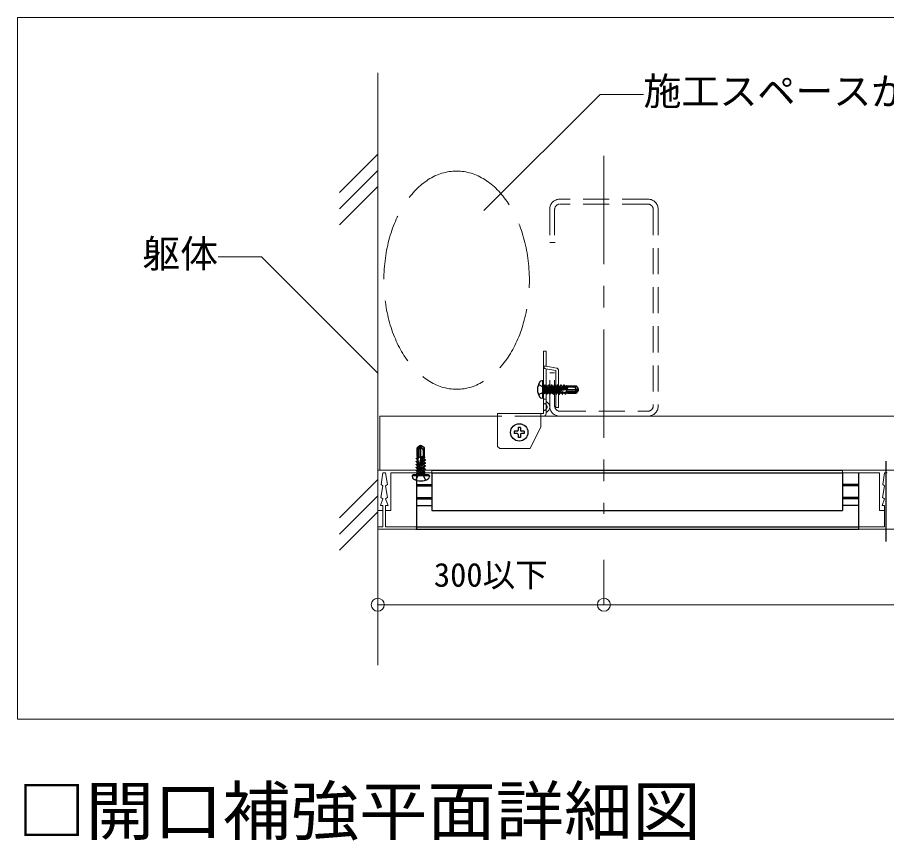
# Model space of a CAD drawing. Units: millimetres, scale not verified. Extents: x -5334 to 1950, y -1347 to 20312.
# Drawn here: x 20 to 420.6, y 78.9 to 458.5 of the extents above; entities that cross this region are included whole.
import ezdxf
from ezdxf.enums import TextEntityAlignment as Align

# ---------------------------------------------------------------- set-up
doc = ezdxf.new("R2010")
doc.units = ezdxf.units.MM
doc.header["$LTSCALE"] = 10
doc.header["$PDMODE"] = 32
doc.header["$PDSIZE"] = 6
for name, pattern in [('CHAIN1', [8, 5, -1, 1, -1]), ('DASHED1', [1.8, 1.2, -0.6]), ('DASHED3', [4, 3, -1]), ('LONG_DASHED1', [7, 6, -1])]:
    doc.linetypes.add(name, pattern=pattern)
for name, color, linetype, lineweight in [('4-0_中心線', 4, 'CHAIN1', 9), ('4-1_吊り材', 7, 'Continuous', 18), ('4-2_野縁受け', 3, 'Continuous', 18), ('4-3_野縁', 2, 'Continuous', 25), ('4-5_寸法', 4, 'Continuous', 9), ('4-6_文字', 7, 'Continuous', 18), ('4-9_躯体他', 4, 'Continuous', 9), ('4-B_補強金具・金具・その他', 3, 'Continuous', 18), ('4-C_ビス・アンカーボルト・強調図形', 2, 'Continuous', 25), ('F-3_野縁', 3, 'Continuous', 18)]:
    doc.layers.add(name, color=color, linetype=linetype, lineweight=lineweight)
doc.styles.add('ＭＳ ゴシック', font='')
doc.styles.get('ＭＳ ゴシック').set_extended_font_data('MS Gothic')

msp = doc.modelspace()

# ---------------------------------------------------------------- linework, layer by layer
at = {"layer": '4-0_中心線'}
msp.add_line((290.34, 394.66), (290.34, 229.66), dxfattribs=at)
at = {"layer": '4-1_吊り材'}
for p, q in [((187.1, 249.66), (187.1, 274.66)), ((187.1, 274.66), (241.32, 274.66)), ((261.32, 274.66), (508.85, 274.66)), ((187.1, 249.66), (865.34, 249.66))]:
    msp.add_line(p, q, dxfattribs=at)
at = {"layer": '4-2_野縁受け'}
for p, q in [((440.34, 249.66), (400.34, 249.66)), ((400.34, 249.66), (400.34, 248.46)), ((417.34, 248.46), (400.34, 248.46)), ((417.34, 248.46), (417.34, 231.16)), ((419.72, 248.46), (418.86, 243.15)), ((419.74, 248.46), (420.97, 248.46)), ((418.8, 237.2), (419.74, 242.46)), ((418.86, 243.15), (419.74, 242.46)), ((418.6, 233.46), (419.74, 236.46)), ((418.8, 237.2), (419.74, 236.46)), ((418.6, 233.46), (419.74, 233.46)), ((419.74, 233.46), (419.74, 223.66)), ((419.74, 231.16), (417.34, 231.16)), ((407.84, 223.66), (419.74, 223.66))]:
    msp.add_line(p, q, dxfattribs=at)
msp.add_lwpolyline([(407.84, 223.66), (407.84, 222.46), (432.84, 222.46)], dxfattribs=at)
at = {"layer": '4-3_野縁'}
for p, q in [((420.34, 253.94), (420.34, 216.88)), ((204.1, 222.46), (204.1, 248.46)), ((211.1, 249.66), (400.34, 249.66)), ((211.1, 248.46), (211.1, 231.16)), ((211.1, 248.46), (400.34, 248.46)), ((400.34, 248.46), (400.34, 231.16)), ((407.84, 222.46), (407.84, 248.46)), ((204.1, 243.15), (211.1, 243.15)), ((204.1, 242.46), (211.1, 242.46)), ((407.84, 243.15), (400.34, 243.15)), ((407.84, 242.46), (400.34, 242.46)), ((204.1, 237.2), (211.1, 237.2)), ((204.1, 236.46), (211.1, 236.46)), ((407.84, 237.2), (400.34, 237.2)), ((407.84, 236.46), (400.34, 236.46)), ((204.1, 233.46), (211.1, 233.46)), ((407.84, 233.46), (400.34, 233.46)), ((211.1, 231.16), (400.34, 231.16)), ((203.6, 223.66), (407.84, 223.66)), ((203.6, 222.46), (407.84, 222.46))]:
    msp.add_line(p, q, dxfattribs=at)
at = {"layer": '4-5_寸法'}
for p, q in [((186.1, 187.69), (186.1, 208.36)), ((290.34, 187.69), (290.34, 208.36)), ((186.1, 187.69), (290.34, 187.69)), ((290.34, 187.69), (740.34, 187.69))]:
    msp.add_line(p, q, dxfattribs=at)
at = {"layer": '4-5_寸法', "color": 7}
for p in [(186.1, 187.69), (290.34, 187.69)]:
    msp.add_point(p, dxfattribs=at)
at = {"layer": '4-6_文字'}
for p, q in [((132.55, 348.03), (112.55, 348.03)), ((186.1, 294.49), (132.55, 348.03))]:
    msp.add_line(p, q, dxfattribs=at)
msp.add_lwpolyline([(235.02, 369.41), (288.57, 422.95), (308.57, 422.95)], dxfattribs=at)
at = {"layer": '4-6_文字', "linetype": 'DASHED3'}
msp.add_ellipse((222.45, 337.34), major_axis=(0, 50.29), ratio=0.666667, dxfattribs=at)
at = {"layer": '4-9_躯体他'}
for p, q in [((186.1, 432.93), (186.1, 159.76)), ((168.42, 377.78), (186.1, 395.46)), ((168.42, 370.28), (186.1, 387.96)), ((168.42, 362.78), (186.1, 380.46)), ((168.42, 227.78), (186.1, 245.46)), ((168.42, 220.28), (186.1, 237.96)), ((168.42, 212.78), (186.1, 230.46))]:
    msp.add_line(p, q, dxfattribs=at)
at = {"layer": '4-9_躯体他', "linetype": 'DASHED1'}
for p, q in [((310.74, 374.66), (269.94, 374.66)), ((265.34, 370.06), (265.34, 354.66)), ((267.64, 370.06), (267.64, 354.66)), ((310.74, 372.36), (270.14, 372.36)), ((313.04, 370.06), (313.04, 279.26)), ((315.34, 370.06), (315.34, 279.26)), ((267.84, 354.66), (265.34, 354.66)), ((265.34, 279.26), (265.34, 294.66)), ((267.64, 294.66), (265.34, 294.66)), ((267.64, 279.26), (267.64, 294.66)), ((269.94, 276.96), (310.74, 276.96)), ((310.74, 274.66), (269.94, 274.66))]:
    msp.add_line(p, q, dxfattribs=at)
for centre, radius, start, end in [((269.94, 370.06), 4.6, 90, 180), ((310.74, 370.06), 4.6, 0, 90), ((269.94, 370.06), 2.3, 90, 180), ((310.74, 370.06), 2.3, 0, 90), ((269.94, 279.26), 4.6, 180, 270), ((269.94, 279.26), 2.3, 180, 270), ((310.74, 279.26), 2.3, 270, 0), ((310.74, 279.26), 4.6, 270, 0)]:
    msp.add_arc(centre, radius, start, end, dxfattribs=at)
at = {"layer": '4-B_補強金具・金具・その他'}
for p, q in [((263.72, 304.66), (262.52, 304.66)), ((262.52, 277.26), (262.52, 304.66)), ((263.52, 296.47), (268.22, 295.65)), ((263.72, 276.31), (263.72, 296.44)), ((268.22, 278.66), (268.22, 295.65)), ((269.42, 295.65), (269.42, 278.66)), ((262.52, 280.46), (262.52, 277.26)), ((268.22, 278.66), (269.42, 278.66)), ((241.32, 260.66), (241.32, 275.86)), ((261.32, 269.66), (261.32, 275.86)), ((261.32, 274.66), (262.52, 274.66)), ((263.72, 275.86), (263.72, 276.31)), ((261.32, 269.66), (256.32, 259.66)), ((241.32, 260.66), (242.32, 259.66)), ((242.32, 259.66), (256.32, 259.66)), ((186.1, 249.66), (186.1, 231.16)), ((188.47, 248.46), (187.62, 243.15)), ((189.73, 248.46), (188.47, 248.46)), ((189.73, 248.46), (190.58, 243.15)), ((192.1, 248.46), (192.1, 231.16)), ((192.1, 248.46), (211.1, 248.46)), ((187.55, 237.2), (188.5, 242.46)), ((187.62, 243.15), (188.5, 242.46)), ((190.58, 243.15), (189.7, 242.46)), ((190.65, 237.2), (189.7, 242.46)), ((187.35, 233.46), (188.5, 236.46)), ((187.55, 237.2), (188.5, 236.46)), ((190.65, 237.2), (189.7, 236.46)), ((190.85, 233.46), (189.7, 236.46)), ((188.5, 233.46), (187.35, 233.46)), ((188.5, 231.16), (188.5, 233.46)), ((190.85, 233.46), (189.7, 233.46)), ((189.7, 233.46), (189.7, 231.16)), ((188.5, 231.16), (186.1, 231.16)), ((188.5, 231.16), (188.5, 223.66)), ((189.7, 231.16), (192.1, 231.16)), ((189.7, 231.16), (189.7, 223.66)), ((186.1, 223.66), (186.1, 222.46)), ((188.5, 223.66), (186.1, 223.66)), ((204.1, 222.46), (186.1, 222.46)), ((204.1, 223.66), (189.7, 223.66)), ((204.1, 223.66), (204.1, 222.46))]:
    msp.add_line(p, q, dxfattribs=at)
at = {"layer": '4-B_補強金具・金具・その他', "linetype": 'DASHED1'}
for p, q in [((263.72, 297.66), (262.52, 297.66)), ((262.52, 286.91), (263.72, 286.91)), ((262.52, 282.41), (263.72, 282.41)), ((261.32, 274.66), (241.32, 274.66))]:
    msp.add_line(p, q, dxfattribs=at)
at = {"layer": '4-B_補強金具・金具・その他'}
for points in [[(268.43, 296.83), (263.72, 297.66), (263.72, 304.66)], [(262.52, 277.26), (262.52, 275.86), (241.32, 275.86)], [(186.1, 249.66), (211.1, 249.66), (211.1, 248.46)]]:
    msp.add_lwpolyline(points, dxfattribs=at)
for centre, radius, start, end in [((263.72, 297.66), 1.2, 180, 260.0494), ((268.22, 295.65), 1.2, 0, 80.0494), ((262.52, 278.86), 2.82, 295.209, 64.791), ((262.52, 275.86), 1.2, 270, 0)]:
    msp.add_arc(centre, radius, start, end, dxfattribs=at)
at = {"layer": '4-B_補強金具・金具・その他', "linetype": 'DASHED1'}
msp.add_arc((262.52, 278.86), 1.6, 270, 90, dxfattribs=at)
at = {"layer": '4-C_ビス・アンカーボルト・強調図形', "linetype": 'LONG_DASHED1'}
for p, q in [((260.15, 289.21), (262.46, 288.05)), ((260.15, 284.61), (262.46, 285.76)), ((263.07, 286.91), (262.46, 288.05)), ((263.07, 286.91), (262.46, 285.76))]:
    msp.add_line(p, q, dxfattribs=at)
at = {"layer": '4-C_ビス・アンカーボルト・強調図形'}
for p, q in [((262.02, 290.91), (261.72, 290.91)), ((262.02, 290.91), (262.02, 282.91)), ((262.52, 289.01), (262.84, 288.69)), ((262.84, 285.12), (262.84, 288.69)), ((263.32, 288.68), (262.84, 288.69)), ((263.35, 289.01), (263.32, 288.96)), ((263.32, 288.86), (263.35, 289.01)), ((263.32, 288.23), (263.45, 289.01)), ((263.32, 285.14), (263.32, 288.96)), ((263.35, 289.01), (263.45, 289.01)), ((263.45, 289.01), (263.8, 288.41)), ((264, 284.9), (264.76, 289.01)), ((264.76, 289.01), (264.41, 288.41)), ((264.76, 289.01), (264.86, 289.01)), ((265.43, 284.9), (266.19, 289.01)), ((266.19, 289.01), (265.85, 288.41)), ((266.19, 289.01), (266.29, 289.01)), ((266.84, 284.9), (267.6, 289.01)), ((267.6, 289.01), (267.26, 288.41)), ((267.6, 289.01), (267.7, 289.01)), ((268.31, 284.81), (269.01, 289.01)), ((269.01, 289.01), (268.67, 288.41)), ((269.01, 289.01), (269.11, 289.01)), ((269.72, 284.81), (270.42, 289.01)), ((270.42, 289.01), (270.08, 288.41)), ((270.42, 289.01), (270.52, 289.01)), ((271.48, 286.88), (271.83, 289.01)), ((271.83, 289.01), (271.49, 288.41)), ((271.83, 289.01), (271.93, 289.01)), ((272.85, 287.25), (273.08, 288.73)), ((273.08, 288.73), (272.9, 288.41)), ((273.08, 288.73), (273.52, 288.61)), ((273.52, 288.61), (277.51, 288.61)), ((273.52, 287.23), (273.52, 288.61)), ((277.28, 288.36), (277.51, 288.61)), ((262.52, 284.81), (262.84, 285.12)), ((263.32, 285.14), (262.84, 285.12)), ((263.8, 288.41), (263.32, 286.39)), ((263.32, 285.41), (263.74, 285.41)), ((263.74, 285.36), (264.41, 288.41)), ((264, 284.9), (263.74, 285.36)), ((264, 284.9), (264.18, 284.85)), ((264.18, 284.85), (264.5, 285.41)), ((265.21, 288.41), (264.5, 285.41)), ((264.5, 285.41), (265.17, 285.41)), ((265.17, 285.36), (265.85, 288.41)), ((265.43, 284.9), (265.17, 285.36)), ((265.43, 284.9), (265.62, 284.85)), ((265.62, 284.85), (265.93, 285.41)), ((266.64, 288.41), (265.93, 285.41)), ((265.93, 285.41), (266.58, 285.41)), ((266.58, 285.36), (267.26, 288.41)), ((266.84, 284.9), (266.58, 285.36)), ((266.84, 284.9), (267.03, 284.85)), ((267.03, 284.85), (267.34, 285.41)), ((268.05, 288.41), (267.34, 285.41)), ((267.34, 285.41), (267.96, 285.41)), ((267.96, 285.41), (268.67, 288.41)), ((268.31, 284.81), (267.96, 285.41)), ((268.05, 288.41), (268.67, 288.41)), ((268.31, 284.81), (268.41, 284.81)), ((268.41, 284.81), (268.75, 285.41)), ((269.46, 288.41), (268.75, 285.41)), ((268.75, 285.41), (269.37, 285.41)), ((269.37, 285.41), (270.08, 288.41)), ((269.72, 284.81), (269.37, 285.41)), ((269.46, 288.41), (270.08, 288.41)), ((269.72, 284.81), (269.82, 284.81)), ((269.82, 284.81), (270.16, 285.41)), ((270.87, 288.41), (270.16, 285.41)), ((270.16, 285.41), (270.78, 285.41)), ((270.84, 285.64), (270.59, 285.65)), ((273.52, 287.23), (270.73, 286.47)), ((270.78, 285.41), (270.84, 285.64)), ((271.13, 284.81), (270.78, 285.41)), ((270.84, 285.64), (271.3, 285.81)), ((270.87, 288.41), (271.49, 288.41)), ((271.05, 286.56), (271.49, 288.41)), ((271.05, 286.56), (271.48, 286.88)), ((271.13, 284.81), (271.3, 285.81)), ((271.13, 284.81), (271.23, 284.81)), ((271.23, 284.81), (271.4, 285.81)), ((271.23, 284.81), (271.57, 285.41)), ((271.4, 285.81), (271.3, 285.81)), ((271.4, 285.81), (271.62, 285.59)), ((271.58, 286.91), (271.48, 286.88)), ((271.62, 285.59), (271.57, 285.41)), ((271.57, 285.41), (272.19, 285.41)), ((271.58, 286.91), (271.9, 286.79)), ((276.86, 286.71), (271.6, 286.71)), ((272.23, 285.56), (271.62, 285.59)), ((272.28, 288.41), (271.9, 286.79)), ((272.19, 285.41), (272.23, 285.56)), ((272.48, 284.91), (272.19, 285.41)), ((272.23, 285.56), (272.61, 285.74)), ((272.28, 288.41), (272.9, 288.41)), ((272.48, 284.91), (272.61, 285.74)), ((272.48, 284.91), (272.74, 284.98)), ((272.56, 286.96), (272.9, 288.41)), ((272.56, 286.96), (272.85, 287.25)), ((272.91, 285.72), (272.61, 285.74)), ((272.74, 284.98), (272.91, 285.72)), ((272.74, 284.98), (272.98, 285.41)), ((273.3, 287.37), (272.85, 287.25)), ((272.91, 285.72), (273.01, 285.52)), ((273.01, 285.52), (272.98, 285.41)), ((272.98, 285.41), (273.52, 285.41)), ((273.52, 285.49), (273.01, 285.52)), ((273.02, 287.09), (273.02, 285.52)), ((276.62, 286.01), (273.02, 286.01)), ((277.25, 285.71), (273.02, 285.71)), ((273.3, 287.37), (273.52, 288.34)), ((273.3, 287.37), (273.4, 287.19)), ((273.52, 287.71), (273.4, 287.19)), ((276.47, 288.01), (273.52, 288.01)), ((273.52, 285.21), (273.52, 285.49)), ((273.52, 285.21), (277.51, 285.21)), ((276.62, 286.01), (278.03, 286.82)), ((277.12, 286.86), (276.86, 286.71)), ((277.23, 287.61), (277.27, 287.54)), ((278.03, 286.82), (277.25, 285.71)), ((277.25, 285.71), (277.51, 285.21)), ((278.44, 286.54), (277.51, 285.21)), ((278.03, 286.82), (278.52, 286.91)), ((278.44, 286.54), (278.03, 286.82)), ((278.08, 287), (278.52, 286.91)), ((278.52, 286.91), (278.44, 286.54)), ((251.82, 269.46), (250.82, 269.46)), ((250.82, 269.46), (250.82, 268.16)), ((251.82, 269.46), (251.82, 268.16)), ((250.32, 267.66), (249.02, 267.66)), ((249.02, 267.66), (249.02, 266.66)), ((250.32, 266.66), (249.02, 266.66)), ((250.82, 266.16), (250.82, 264.86)), ((251.82, 264.86), (250.82, 264.86)), ((251.82, 266.16), (251.82, 264.86)), ((253.62, 267.66), (252.32, 267.66)), ((253.62, 266.66), (252.32, 266.66)), ((253.62, 267.66), (253.62, 266.66)), ((205.57, 260.97), (204.23, 260.03)), ((205.85, 260.55), (204.73, 259.77)), ((205.03, 259.14), (205.85, 260.55)), ((205.93, 261.05), (205.57, 260.97)), ((205.57, 260.97), (205.85, 260.55)), ((205.85, 260.55), (205.93, 261.05)), ((206.03, 260.6), (205.93, 261.05)), ((204.23, 256.05), (204.23, 260.03)), ((204.73, 259.77), (204.23, 260.03)), ((204.73, 259.77), (204.73, 255.55)), ((205.03, 259.14), (205.03, 255.55)), ((205.88, 259.64), (205.73, 259.38)), ((205.73, 259.38), (205.73, 254.12)), ((206.64, 259.75), (206.57, 259.79)), ((207.03, 258.99), (207.03, 256.05)), ((207.39, 259.8), (207.63, 260.03)), ((207.63, 256.05), (207.63, 260.03)), ((203.83, 253.75), (204.43, 254.09)), ((203.83, 253.75), (204.84, 253.92)), ((203.83, 253.65), (204.84, 253.82)), ((203.83, 253.65), (203.83, 253.75)), ((203.83, 253.65), (204.43, 253.3)), ((203.83, 252.24), (208.03, 252.94)), ((203.83, 252.34), (204.43, 252.68)), ((203.94, 255), (204.01, 255.26)), ((203.94, 255), (204.77, 255.13)), ((203.94, 255), (204.43, 254.71)), ((204.01, 255.26), (204.43, 255.5)), ((204.01, 255.26), (204.75, 255.43)), ((204.23, 256.05), (204.52, 256.05)), ((204.43, 255.5), (204.43, 256.05)), ((204.55, 255.53), (204.43, 255.5)), ((204.43, 254.71), (204.59, 254.75)), ((204.43, 254.09), (204.43, 254.71)), ((204.62, 254.14), (204.43, 254.09)), ((207.43, 253.39), (204.43, 252.68)), ((204.43, 253.3), (204.67, 253.36)), ((204.43, 252.68), (204.43, 253.3)), ((204.43, 251.89), (207.43, 252.6)), ((204.52, 256.05), (204.55, 255.53)), ((206.12, 255.55), (204.54, 255.55)), ((204.75, 255.43), (204.55, 255.53)), ((204.59, 254.75), (204.77, 255.13)), ((204.59, 254.75), (204.62, 254.14)), ((204.84, 253.92), (204.62, 254.14)), ((204.67, 253.36), (204.84, 253.82)), ((204.67, 253.36), (204.68, 253.11)), ((204.75, 255.43), (204.77, 255.13)), ((204.84, 253.92), (204.84, 253.82)), ((206.25, 256.05), (205.5, 253.25)), ((205.59, 253.57), (207.43, 254.01)), ((205.59, 253.57), (205.91, 254)), ((207.43, 254.8), (205.82, 254.42)), ((205.93, 254.1), (205.82, 254.42)), ((205.91, 254), (208.03, 254.35)), ((205.94, 254.1), (205.91, 254)), ((205.99, 255.08), (207.43, 255.42)), ((205.99, 255.08), (206.28, 255.37)), ((206.74, 256.05), (206.22, 255.92)), ((206.4, 255.82), (206.22, 255.92)), ((206.25, 256.05), (207.63, 256.05)), ((206.4, 255.82), (206.28, 255.37)), ((206.28, 255.37), (207.76, 255.6)), ((206.4, 255.82), (207.37, 256.05)), ((207.76, 255.6), (207.43, 255.42)), ((207.43, 254.8), (207.43, 255.42)), ((208.03, 254.35), (207.43, 254.01)), ((207.43, 253.39), (207.43, 254.01)), ((208.03, 252.94), (207.43, 252.6)), ((207.43, 251.98), (207.43, 252.6)), ((207.76, 255.6), (207.63, 256.05)), ((208.03, 254.35), (208.03, 254.45)), ((208.03, 252.94), (208.03, 253.04)), ((203.83, 252.24), (203.83, 252.34)), ((203.83, 252.24), (204.43, 251.89)), ((203.83, 250.83), (208.03, 251.53)), ((203.83, 250.93), (204.43, 251.27)), ((203.83, 250.83), (203.83, 250.93)), ((203.83, 250.83), (204.43, 250.48)), ((203.88, 249.55), (204.43, 249.86)), ((203.92, 249.37), (203.88, 249.55)), ((203.92, 249.37), (208.03, 250.12)), ((203.92, 249.37), (204.39, 249.1)), ((207.48, 249.13), (204.34, 248.4)), ((204.34, 248.4), (204.39, 249.1)), ((204.39, 249.1), (207.43, 249.78)), ((207.43, 251.98), (204.43, 251.27)), ((204.43, 251.27), (204.43, 251.89)), ((204.43, 250.48), (207.43, 251.19)), ((207.43, 250.57), (204.43, 249.86)), ((204.43, 249.86), (204.43, 250.48)), ((206.89, 248.35), (207.75, 248.55)), ((207.22, 248.35), (207.53, 248.42)), ((208.03, 251.53), (207.43, 251.19)), ((207.43, 250.57), (207.43, 251.19)), ((208.03, 250.12), (207.43, 249.78)), ((207.43, 249.76), (207.43, 249.78)), ((207.48, 249.13), (207.43, 249.76)), ((207.75, 248.55), (207.53, 248.42)), ((207.53, 248.35), (207.53, 248.42)), ((207.75, 248.55), (207.84, 248.93)), ((208.03, 251.53), (208.03, 251.63)), ((208.03, 250.12), (208.03, 250.22)), ((209.93, 247.05), (201.93, 247.05)), ((201.93, 247.05), (201.93, 246.75)), ((209.43, 247.55), (202.43, 247.55)), ((203.63, 245.17), (204.79, 247.48)), ((203.83, 247.55), (204.15, 247.86)), ((204.15, 247.86), (207.72, 247.86)), ((205.93, 248.09), (204.79, 247.48)), ((205.93, 248.09), (207.08, 247.48)), ((208.23, 245.17), (207.08, 247.48)), ((207.7, 248.35), (207.72, 247.86)), ((208.03, 247.55), (207.72, 247.86)), ((209.93, 247.05), (209.93, 246.75))]:
    msp.add_line(p, q, dxfattribs=at)
for points in [[(264.18, 284.85), (264.86, 289.01), (265.21, 288.41)], [(265.62, 284.85), (266.29, 289.01), (266.64, 288.41)], [(267.03, 284.85), (267.7, 289.01), (268.05, 288.41)], [(268.41, 284.81), (269.11, 289.01), (269.46, 288.41)], [(269.82, 284.81), (270.52, 289.01), (270.87, 288.41)], [(271.58, 286.91), (271.93, 289.01), (272.28, 288.41)], [(277.51, 288.61), (278.44, 287.27), (278.52, 286.91)], [(263.77, 288.45), (264.39, 288.41), (264.41, 288.41)], [(265.2, 288.45), (265.82, 288.41), (265.85, 288.41)], [(266.61, 288.45), (267.23, 288.41), (267.26, 288.41)], [(207.63, 260.03), (206.29, 260.97), (205.93, 261.05)], [(203.83, 252.34), (208.03, 253.04), (207.43, 253.39)], [(205.93, 254.1), (208.03, 254.45), (207.43, 254.8)], [(203.83, 250.93), (208.03, 251.63), (207.43, 251.98)], [(203.88, 249.55), (208.03, 250.22), (207.43, 250.57)], [(204.42, 248.35), (207.84, 248.93), (207.48, 249.13)], [(207.7, 248.35), (204.16, 248.35), (204.15, 247.86)]]:
    msp.add_lwpolyline(points, dxfattribs=at)
msp.add_circle((251.32, 267.16), 4, dxfattribs=at)
for centre, radius, start, end in [((266.22, 286.91), 6.5, 148.1092, 211.8908), ((261.72, 289.71), 1.2, 90, 148.1092), ((262.02, 290.41), 0.5, 0, 90), ((271.27, 285.96), 0.75, 136.4554, 203.9207), ((276.47, 289.1), 1.1, 270, 317.1543), ((276.47, 287.08), 0.921, 35, 90), ((277.71, 287.95), 0.594, 137.1543, 215), ((276.88, 287.27), 0.479, 300, 35), ((277.79, 285.69), 1.34, 77.5, 120), ((278.37, 288.32), 1.34, 215, 257.5), ((261.72, 284.11), 1.2, 211.8908, 270), ((262.02, 283.41), 0.5, 270, 0), ((250.32, 268.16), 0.5, 270, 0), ((250.32, 266.16), 0.5, 0, 90), ((252.32, 268.16), 0.5, 180, 270), ((252.32, 266.16), 0.5, 90, 180), ((204.72, 260.31), 1.34, 330, 12.5), ((207.34, 260.9), 1.34, 192.5, 235), ((206.3, 259.4), 0.479, 55, 150), ((206.98, 260.23), 0.594, 235, 312.8457), ((206.11, 258.99), 0.921, 0, 55), ((208.13, 258.99), 1.1, 132.8457, 180), ((204.98, 253.8), 0.75, 246.0793, 313.5446), ((202.43, 247.05), 0.5, 90, 180), ((203.13, 246.75), 1.2, 180, 238.1092), ((205.93, 251.25), 6.5, 238.1092, 301.8908), ((208.73, 246.75), 1.2, 301.8908, 0), ((209.43, 247.05), 0.5, 0, 90)]:
    msp.add_arc(centre, radius, start, end, dxfattribs=at)
at = {"layer": 'F-3_野縁'}
for p, q in [((20, 458.5), (1910, 458.5)), ((20, 458.5), (20, 135)), ((1910, 135), (20, 135))]:
    msp.add_line(p, q, dxfattribs=at)

# ---------------------------------------------------------------- texts
at = {"layer": '4-5_寸法', "style": 'ＭＳ ゴシック'}
msp.add_text('300以下', height=11, dxfattribs=at).set_placement((211.97, 192.69), align=Align.BOTTOM_LEFT)
at = {"layer": '4-6_文字', "style": 'ＭＳ ゴシック'}
for s, p in [('施工スペースが狭い', (308.57, 414.2)), ('躯体', (77.55, 339.28))]:
    msp.add_text(s, height=12.83, dxfattribs=at).set_placement(p, align=Align.BOTTOM_LEFT)
at = {"layer": 'F-3_野縁', "color": 7, "style": 'ＭＳ ゴシック', "width": 1.05}
msp.add_text('□開口補強平面詳細図', height=21.99, dxfattribs=at).set_placement((20, 75), align=Align.BOTTOM_LEFT)

doc.saveas('drawing.dxf')
